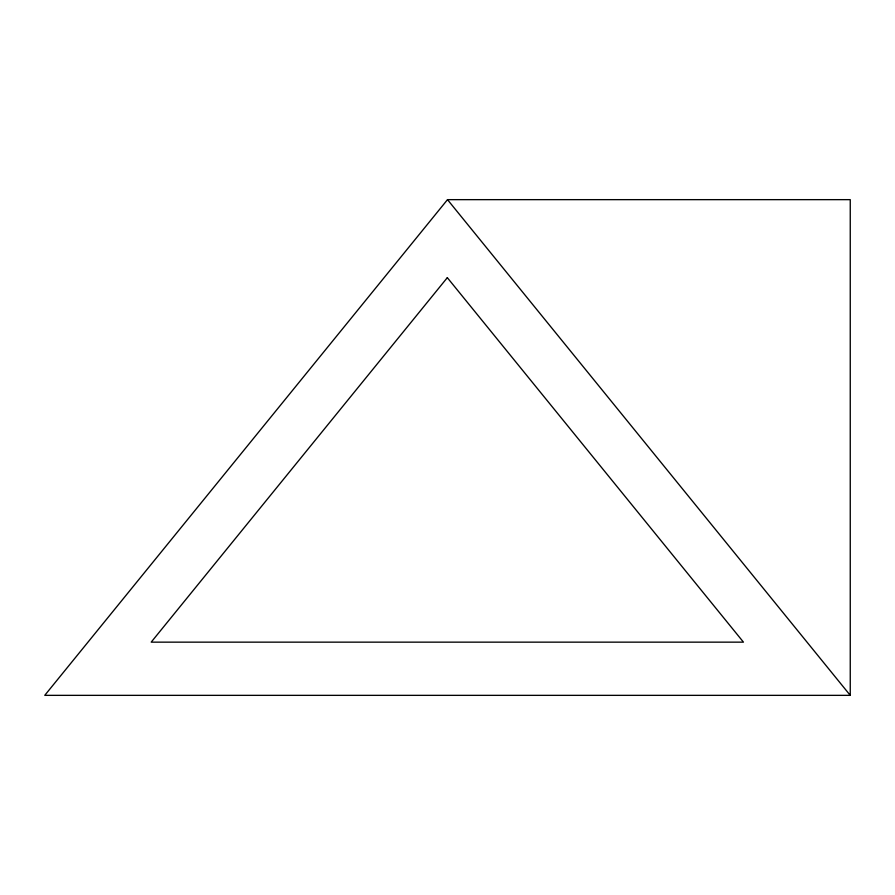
<?xml version="1.0" encoding="UTF-8"?>
<svg xmlns="http://www.w3.org/2000/svg" width="895" height="895" viewBox="0 0 895 895"><rect width="100%" height="100%" fill="white"/><g stroke="black" fill="none" stroke-linecap="round" stroke-linejoin="round"><path stroke-width="1.34" d="M447.5 199.652L44.75 695.348L850.25 695.348L850.25 199.652L447.5 199.652L850.25 695.348M447.321 277.663L151.188 642.151L743.465 642.151L447.321 277.663"/></g></svg>
